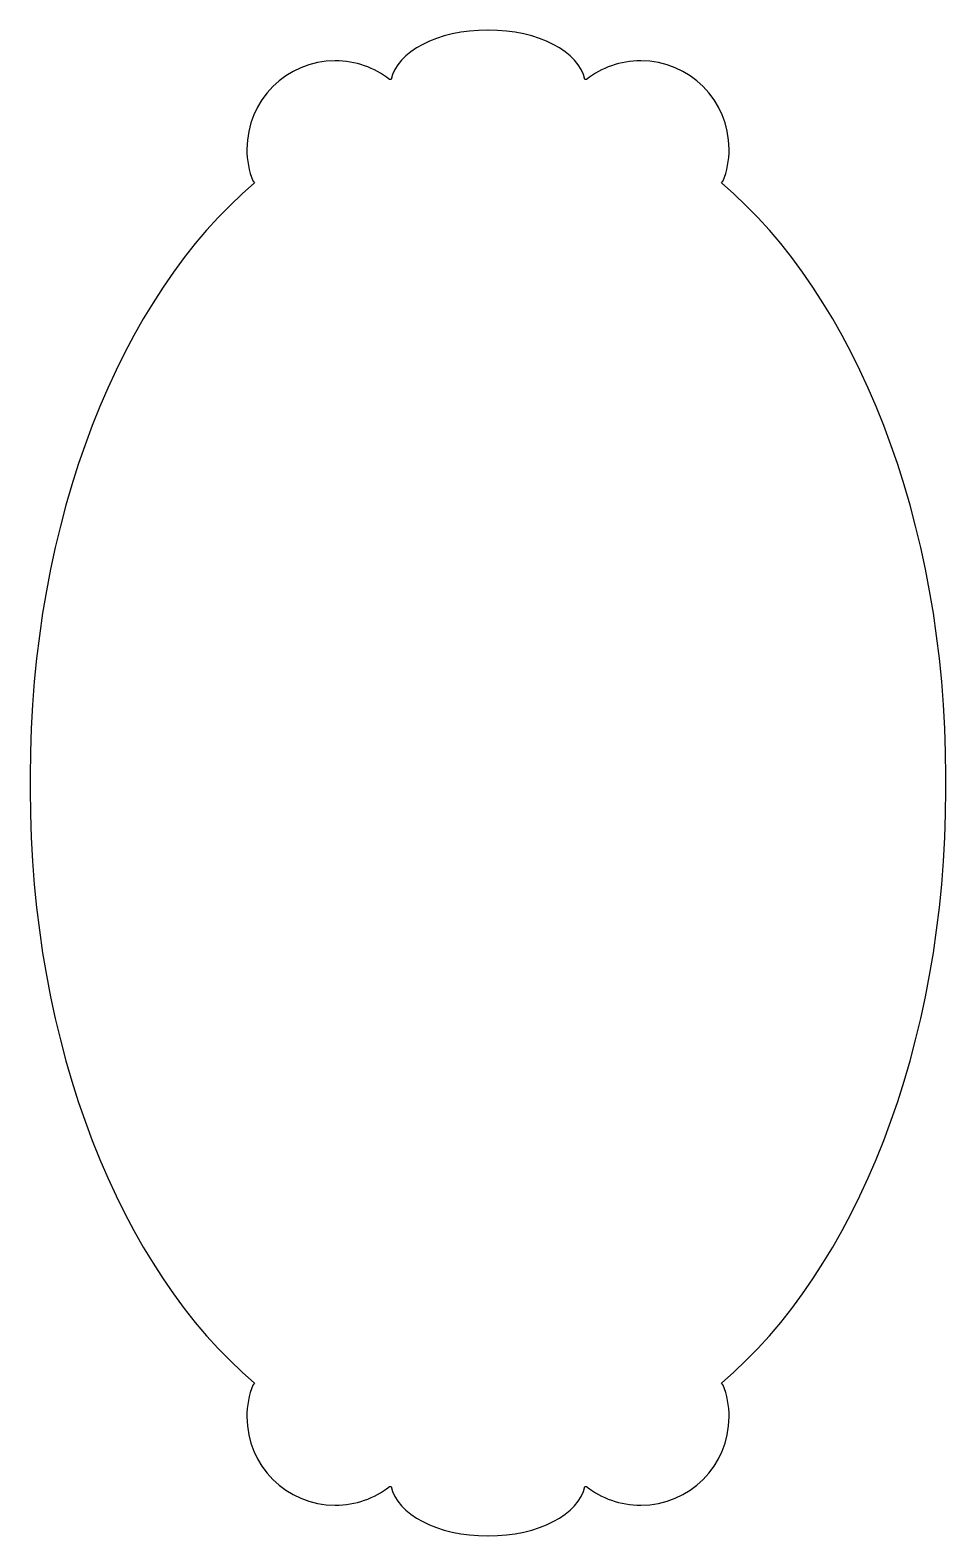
# Model space of a CAD drawing. Header units: centimetres. Extents: x -5.8 to 5.8, y -9.5 to 9.5.
import ezdxf

# ---------------------------------------------------------------- set-up
doc = ezdxf.new("R2010")
doc.units = ezdxf.units.CM
doc.header["$MEASUREMENT"] = 0
doc.layers.add('Camada 1', color=7, linetype='Continuous')

msp = doc.modelspace()

# ---------------------------------------------------------------- linework, layer by layer
at = {"layer": 'Camada 1'}
msp.add_open_spline([(5.79215, -0.00001), (5.79231, -0.02811), (5.79239, -0.05621), (5.79239, -0.08436), (5.79239, -0.08436), (5.79239, -3.33641), (4.6423, -6.1615), (2.9533, -7.58805), (2.9533, -7.58805), (2.9533, -7.58805), (2.97555, -7.61416), (2.97555, -7.61416), (2.97555, -7.61416), (3.0236, -7.73883), (3.04998, -7.87435), (3.04998, -8.01601), (3.04998, -8.01601), (3.04998, -8.63323), (2.54963, -9.13358), (1.93241, -9.13358), (1.93241, -9.13358), (1.67399, -9.13358), (1.43605, -9.04587), (1.24677, -8.89855), (1.24677, -8.89855), (1.24677, -8.89855), (1.22658, -8.89477), (1.22658, -8.89477), (1.22658, -8.89477), (1.15694, -9.24733), (0.63566, -9.52125), (0.00286, -9.52125), (0.00286, -9.52125), (0.00286, -9.52125), (-0.00283, -9.52126), (-0.00283, -9.52126), (-0.00283, -9.52126), (-0.63561, -9.52126), (-1.15692, -9.24734), (-1.22653, -8.89478), (-1.22653, -8.89478), (-1.22653, -8.89478), (-1.24672, -8.89856), (-1.24672, -8.89856), (-1.24672, -8.89856), (-1.43603, -9.04585), (-1.67397, -9.13359), (-1.93239, -9.13359), (-1.93239, -9.13359), (-2.54958, -9.13359), (-3.04996, -8.63324), (-3.04996, -8.01602), (-3.04996, -8.01602), (-3.04996, -7.87436), (-3.02358, -7.73884), (-2.97553, -7.61417), (-2.97553, -7.61417), (-2.97553, -7.61417), (-2.9533, -7.58806), (-2.9533, -7.58806), (-2.9533, -7.58806), (-4.6423, -6.1615), (-5.79239, -3.33641), (-5.79239, -0.08436), (-5.79239, -0.08436), (-5.79239, -0.05621), (-5.79231, -0.02808), (-5.79215, -0.00001), (-5.79215, -0.00001), (-5.79231, 0.02809), (-5.79239, 0.05618), (-5.79239, 0.08434), (-5.79239, 0.08434), (-5.79239, 3.33641), (-4.6423, 6.1615), (-2.95331, 7.58805), (-2.95331, 7.58805), (-2.95331, 7.58805), (-2.97554, 7.61416), (-2.97554, 7.61416), (-2.97554, 7.61416), (-3.02359, 7.73886), (-3.04997, 7.87435), (-3.04997, 8.01601), (-3.04997, 8.01601), (-3.04997, 8.6332), (-2.54959, 9.13356), (-1.9324, 9.13356), (-1.9324, 9.13356), (-1.67398, 9.13356), (-1.43604, 9.04585), (-1.24673, 8.89856), (-1.24673, 8.89856), (-1.24673, 8.89856), (-1.22654, 8.89475), (-1.22654, 8.89475), (-1.22654, 8.89475), (-1.15692, 9.24733), (-0.63561, 9.52128), (-0.00283, 9.52128), (-0.00283, 9.52128), (-0.00283, 9.52128), (0.00286, 9.52128), (0.00286, 9.52128), (0.00286, 9.52128), (0.63566, 9.52128), (1.15695, 9.24733), (1.22658, 8.89477), (1.22658, 8.89477), (1.22658, 8.89477), (1.24677, 8.89858), (1.24677, 8.89858), (1.24677, 8.89858), (1.43605, 9.04587), (1.67399, 9.13358), (1.93241, 9.13358), (1.93241, 9.13358), (2.54963, 9.13358), (3.04998, 8.63323), (3.04998, 8.01603), (3.04998, 8.01603), (3.04998, 7.87437), (3.02363, 7.73888), (2.97555, 7.61418), (2.97555, 7.61418), (2.97555, 7.61418), (2.9533, 7.58807), (2.9533, 7.58807), (2.9533, 7.58807), (4.64229, 6.16152), (5.79239, 3.33643), (5.79239, 0.08435), (5.79239, 0.08435), (5.79239, 0.05618), (5.79231, 0.02809), (5.79215, -0.00001)], degree=3, knots=[0, 0, 0, 0, 0.02857143, 0.02857143, 0.02857143, 0.02857143, 0.05714286, 0.05714286, 0.05714286, 0.05714286, 0.08571429, 0.08571429, 0.08571429, 0.08571429, 0.11428571, 0.11428571, 0.11428571, 0.11428571, 0.14285714, 0.14285714, 0.14285714, 0.14285714, 0.17142857, 0.17142857, 0.17142857, 0.17142857, 0.2, 0.2, 0.2, 0.2, 0.22857143, 0.22857143, 0.22857143, 0.22857143, 0.25714286, 0.25714286, 0.25714286, 0.25714286, 0.28571429, 0.28571429, 0.28571429, 0.28571429, 0.31428571, 0.31428571, 0.31428571, 0.31428571, 0.34285714, 0.34285714, 0.34285714, 0.34285714, 0.37142857, 0.37142857, 0.37142857, 0.37142857, 0.4, 0.4, 0.4, 0.4, 0.42857143, 0.42857143, 0.42857143, 0.42857143, 0.45714286, 0.45714286, 0.45714286, 0.45714286, 0.48571429, 0.48571429, 0.48571429, 0.48571429, 0.51428571, 0.51428571, 0.51428571, 0.51428571, 0.54285714, 0.54285714, 0.54285714, 0.54285714, 0.57142857, 0.57142857, 0.57142857, 0.57142857, 0.6, 0.6, 0.6, 0.6, 0.62857143, 0.62857143, 0.62857143, 0.62857143, 0.65714286, 0.65714286, 0.65714286, 0.65714286, 0.68571429, 0.68571429, 0.68571429, 0.68571429, 0.71428571, 0.71428571, 0.71428571, 0.71428571, 0.74285714, 0.74285714, 0.74285714, 0.74285714, 0.77142857, 0.77142857, 0.77142857, 0.77142857, 0.8, 0.8, 0.8, 0.8, 0.82857143, 0.82857143, 0.82857143, 0.82857143, 0.85714286, 0.85714286, 0.85714286, 0.85714286, 0.88571429, 0.88571429, 0.88571429, 0.88571429, 0.91428571, 0.91428571, 0.91428571, 0.91428571, 0.94285714, 0.94285714, 0.94285714, 0.94285714, 1, 1, 1, 1], dxfattribs=at)

doc.saveas('drawing.dxf')
